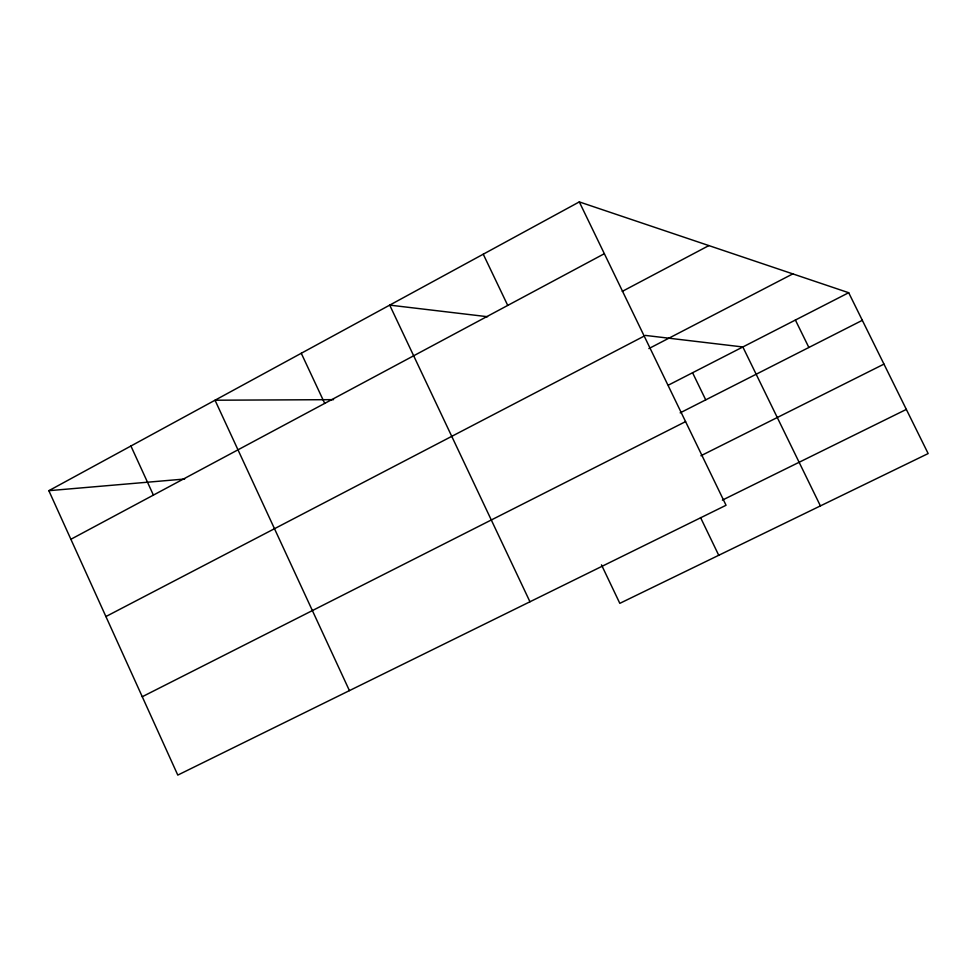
<?xml version="1.0" encoding="UTF-8"?>
<svg xmlns="http://www.w3.org/2000/svg" width="977" height="977" viewBox="0 0 977 977"><rect width="100%" height="100%" fill="white"/><g stroke="black" fill="none" stroke-linecap="round" stroke-linejoin="round"><path stroke-width="1.47" d="M579.3 201.909L726.045 505.268L177.79 775.091L48.85 490.686L579.3 201.909L848.695 292.721L928.15 453.56L619.821 603.346L601.466 564.84M70.881 539.28L604.348 253.702M622.264 291.39L708.875 245.593M105.907 616.548L644.197 336.076M648.875 348.581L792.811 273.878M668.439 385.109L848.695 292.721M680.175 412.844L862.325 320.322M142.263 696.723L685.573 421.612M700.924 455.746L883.965 364.116M722.382 500.114L906.338 409.412M48.85 490.686L184.653 479.023M333.56 399.654L215.025 400.216L349.424 690.617M487.572 316.719L389.713 305.117L529.961 601.771M645.296 335.404L742.85 346.969L820.411 505.903M795.388 320.029L808.871 347.482M692.571 372.738L705.724 399.862M700.546 517.554L718.742 555.29M483.249 254.203L507.735 305.422M301.27 353.271L324.718 403.391M130.918 446.013L153.401 495.107"/></g></svg>
